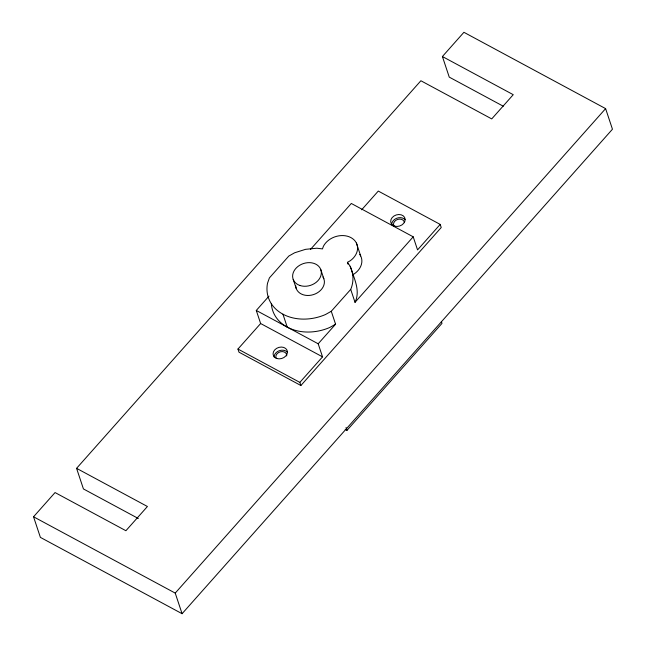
<?xml version="1.0" encoding="UTF-8"?>
<svg xmlns="http://www.w3.org/2000/svg" width="646" height="646" viewBox="0 0 646 646"><rect width="100%" height="100%" fill="white"/><g stroke="black" fill="none" stroke-linecap="round" stroke-linejoin="round"><path stroke-width="0.97" d="M350.713 289.4C354.493 280.719 353.556 269.713 347.427 262.341L350.213 260.774A18.233 14.269 -18.4 0 0 350.956 237.607A18.233 14.269 -18.4 0 0 323.38 246.32L322.475 248.904L316.79 248.217L305.55 249.332L294.616 252.788L288.819 256.05L269.382 277.933L267.501 283.311A43.928 34.383 -18.4 0 0 325.479 314.537L331.277 311.275L350.713 289.4L355.017 302.328L413.206 236.816L351.303 203.466L310.508 249.404M355.017 302.328C360.839 290.329 353.661 277.796 350.261 266.249M33.544 516.784L55.055 492.559L125.905 530.721L147.425 506.496L76.575 468.334L420.885 80.75L491.727 118.904L513.247 94.687L442.405 56.525L463.917 32.3L605.609 108.617L612.456 129.216L182.083 613.7L40.391 537.383L33.544 516.784L175.227 593.101L182.083 613.7M361.647 209.805L378.29 191.071L440.192 224.412L441.226 227.529L300.891 385.509L299.849 382.392L322.54 356.858L260.637 323.525L256.284 310.443L268.994 296.134M322.54 356.858L318.187 343.785L335.581 324.211L331.277 311.275M440.192 224.412L417.55 249.897L413.206 236.816M175.227 593.101L605.609 108.617M345.214 429.404L346.983 430.357L441.993 323.388L441.363 321.482M300.891 385.509L238.996 352.175L237.954 349.05L260.637 323.525M352.425 274.881L354.517 273.702A18.233 14.269 -18.4 0 0 359.717 254.363M335.581 324.211L329.783 327.474A43.928 34.383 -18.4 0 1 271.336 303.628M503.274 106.219L449.253 77.124L442.405 56.525M256.284 310.443L318.187 343.785M237.954 349.05L299.849 382.392M138.333 518.504L83.431 488.933L76.575 468.334M356.398 243.041L360.694 255.969M347.427 262.341L348.041 264.19M320.763 269.503L323.824 278.717M346.03 427.507L346.983 430.357M293.203 279.403L296.272 288.617M282.94 314.182L287.236 327.118M393.866 225.842A5.58 4.369 -18.4 0 1 397.645 219.438A5.58 4.369 -18.4 0 1 404.396 222.45M276.286 358.49A5.58 4.369 -18.4 0 1 280.429 351.779A5.58 4.369 -18.4 0 1 286.719 355.889M391.718 224.8A7.397 5.79 -18.4 0 1 396.701 218.267A7.397 5.79 -18.4 0 1 405.026 219.64M322.911 276.924A14.64 11.458 -18.4 0 1 313.48 294.6A14.64 11.458 -18.4 0 1 295.69 285.669M274.106 357.02A7.324 5.725 -18.4 0 1 279.33 350.689A7.324 5.725 -18.4 0 1 287.454 352.345M394.649 226.148A7.397 5.79 -18.4 0 0 405.163 219.285A7.397 5.79 -18.4 0 0 393.955 216.022A7.397 5.79 -18.4 0 0 394.649 226.148M276.738 358.482A7.324 5.725 -18.4 0 0 287.422 352.013A7.324 5.725 -18.4 0 0 276.577 348.38A7.324 5.725 -18.4 0 0 276.738 358.482M300.091 285.54A14.64 11.458 -18.4 0 0 321.337 272.45A14.64 11.458 -18.4 0 0 299.518 265.369A14.64 11.458 -18.4 0 0 300.091 285.54"/></g></svg>
